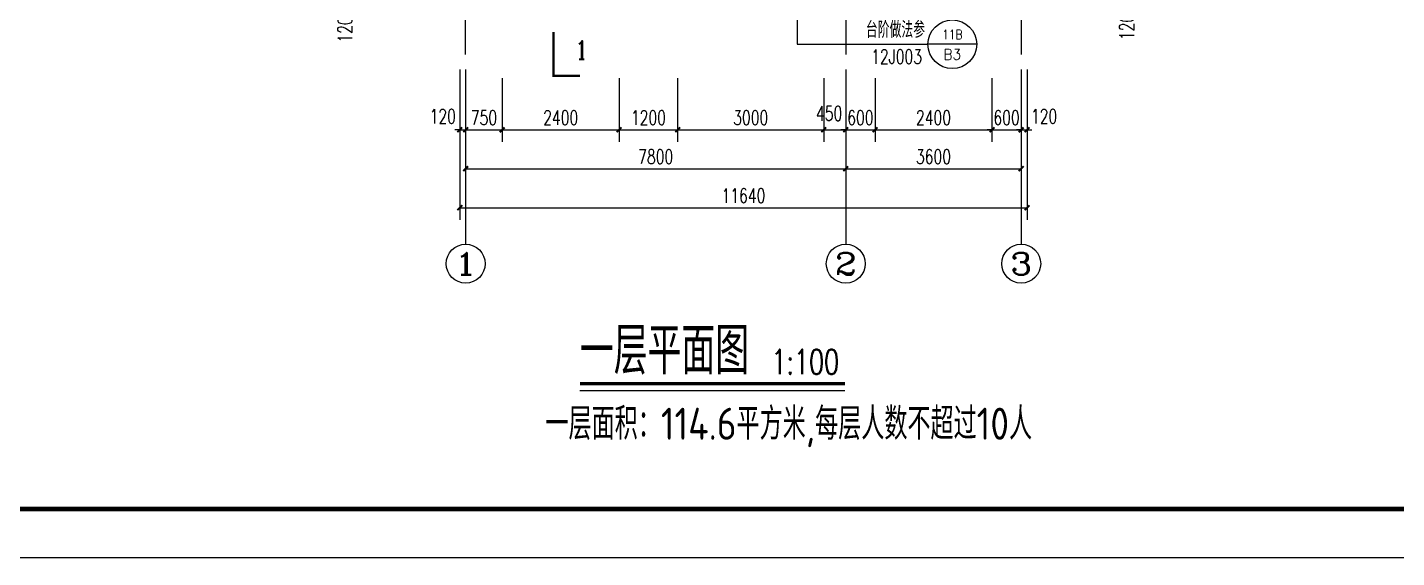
# Model space of a CAD drawing. Extents: x 79570 to 678837, y -1139230 to -612789.
# Drawn here: x 530040 to 558136, y -804030 to -793140 of the extents above; entities that cross this region are included whole.
import ezdxf
from ezdxf.enums import TextEntityAlignment as Align

# ---------------------------------------------------------------- set-up
doc = ezdxf.new("R2010")
doc.units = 0
doc.header["$LTSCALE"] = 1000
doc.header["$MEASUREMENT"] = 0
doc.linetypes.add('DOTE', pattern=[2.42, 2, -0.2, 0.02, -0.2])
for name, color, linetype in [('4', 4, 'Continuous'), ('A-注-尺寸标注......ANNO-DIMS', 90, 'Continuous'), ('A-注-尺寸标注.....ANNO-DIMS', 90, 'Continuous'), ('A-注-尺寸标注01...ANNO-DIMS-01', 95, 'Continuous'), ('A-注-符号注释.....ANNO-IDEN', 201, 'Continuous'), ('A-通-轴线..........COMM-GRID', 27, 'DOTE'), ('AXIS_TEXT', 7, 'Continuous'), ('DIM_SYMB', 3, 'Continuous'), ('PUB_TEXT', 7, 'Continuous'), ('结-图框', 6, 'Continuous')]:
    doc.layers.add(name, color=color, linetype=linetype)
doc.layers.add('ys-notprint', color=7, linetype='Continuous', plot=False)
doc.styles.add('_TCH_AXIS', font='COMPLEX', dxfattribs={"bigfont": 'GBCBIG'})
doc.styles.add('_TCH_DIM', font='SIMPLEX', dxfattribs={"bigfont": 'GBCBIG'})
doc.styles.add('_TCH_DIM_T3', font='SIMPLEX', dxfattribs={"width": 0.705882, "bigfont": 'GBCBIG'})
doc.styles.add('_TCH_LABEL', font='COMPLEX', dxfattribs={"bigfont": 'GBCBIG'})
doc.styles.add('COMPLEX', font='COMPLEX')
doc.styles.add('HZA', font='GBENOR', dxfattribs={"bigfont": 'GBCBIG'})
doc.styles.add('蓝绿图框', font='', dxfattribs={"width": 0.7})
doc.styles.get('蓝绿图框').set_extended_font_data('SimSun')
doc.dimstyles.new('_TCH_ARCH&&100', dxfattribs={"dimtxt": 297.5, "dimasz": 100, "dimexe": 250, "dimexo": 300, "dimgap": 100, "dimtad": 1, "dimdec": 0, "dimzin": 0, "dimdsep": 46, "dimtxsty": '_TCH_DIM_T3', "dimblk": 'ARCHTICK', "dimcen": 0.09, "dimclrt": 7, "dimazin": 2, "dimtfac": 1, "dimtdec": 0, "dimtix": 1, "dimtmove": 2, "dimatfit": 3, "dimfxl": 1, "dimtolj": 1, "dimtzin": 0, "dimarcsym": 0})

# ---------------------------------------------------------------- blocks, each defined once
blk = doc.blocks.new('template_浙_标准图框A1_A1_0.0000_1bed4683cac0ca9b963c039433737638')
at = {"layer": '结-图框'}
blk.add_lwpolyline([(0, 0), (841, 0), (841, 594), (0, 594)], close=True, dxfattribs=at)
at = {"layer": '结-图框', "const_width": 1}
blk.add_lwpolyline([(25, 584), (25, 10), (831, 10), (831, 584)], close=True, dxfattribs=at)
at = {"color": 6, "style": '蓝绿图框', "width": 0.7}
for tag, p in [('专业审定', (782.48, 167.5)), ('专业审核', (782.48, 158.5)), ('项目经理', (782.48, 149.5)), ('专业负责', (782.48, 140.5)), ('专业校对', (782.48, 131.5)), ('专业设计', (782.48, 122.5)), ('专业制图', (782.48, 113.5))]:
    blk.add_attdef(tag, text='', height=3, dxfattribs=at).set_placement(p, align=Align.MIDDLE)
for tag, height, p in [('日期', 3, (821.45, 113.5)), ('建设单位', 3.5, (796, 97.72)), ('项目名称', 3.5, (796, 76.96)), ('子项名称', 3.5, (796.26, 63.69)), ('图纸名称', 3.5, (796.28, 51.48)), ('图纸名称', 3.5, (796.38, 46.45)), ('图纸名称', 3.5, (796.48, 41.64)), ('项目编号', 3, (796.15, 32.75)), ('修改版次', 3, (823.75, 23.5)), ('图号', 3, (789.2, 23.5))]:
    blk.add_attdef(tag, text='', height=height, dxfattribs=at).set_placement(p, align=Align.MIDDLE_CENTER)
at = {"layer": 'ys-notprint', "color": 6, "style": '蓝绿图框', "width": 0.7}
for tag, p in [('暖通', (21.09, 577.84)), ('电气', (21.02, 564.82)), ('给排水', (21.35, 552.55)), ('结构', (21.47, 539.64)), ('建筑', (21.4, 526.53))]:
    blk.add_attdef(tag, text='', height=2.5, rotation=90.7801, dxfattribs=at).set_placement(p, align=Align.MIDDLE)
blk.add_attdef('设计发图章', text='', height=3, dxfattribs=at).set_placement((747.09, 465.48), align=Align.MIDDLE)
at = {"layer": '结-图框', "style": '蓝绿图框', "width": 0.7}
for tag, p in [('项目经理', (792.5, 572)), ('专业负责', (792.5, 564)), ('专业设计', (792.5, 556))]:
    blk.add_attdef(tag, text='', height=3.5, dxfattribs=at).set_placement(p, align=Align.MIDDLE_CENTER)
blk = doc.blocks.new('_ArchTick')
at = {"color": 0, "linetype": 'ByBlock', "const_width": 0.4}
blk.add_lwpolyline([(-0.5, -0.5), (0.5, 0.5)], dxfattribs=at)
blk = doc.blocks.new('*D2263')
at = {"layer": 'A-注-尺寸标注......ANNO-DIMS', "color": 0, "lineweight": -2, "transparency": 16777216}
for p, q in [((539033, -794005), (539033, -796293)), ((546833, -794005), (546833, -796293)), ((539033, -796043), (546833, -796043))]:
    blk.add_line(p, q, dxfattribs=at)
at = {"layer": 'Defpoints', "color": 0, "transparency": 16777216}
for p in [(539033, -793705), (546833, -793705), (546833, -796043)]:
    blk.add_point(p, dxfattribs=at)
at = {"layer": 'A-注-尺寸标注......ANNO-DIMS', "color": 0, "lineweight": -2, "transparency": 16777216, "xscale": 100, "yscale": 100, "zscale": 100, "rotation": 180}
blk.add_blockref('_ArchTick', (539033, -796043), dxfattribs=at)
at = {"layer": 'A-注-尺寸标注......ANNO-DIMS', "color": 0, "lineweight": -2, "transparency": 16777216, "xscale": 100, "yscale": 100, "zscale": 100}
blk.add_blockref('_ArchTick', (546833, -796043), dxfattribs=at)
at = {"layer": 'A-注-尺寸标注......ANNO-DIMS', "color": 7, "transparency": 16777216, "insert": (542933, -795795), "char_height": 297.5, "attachment_point": 5, "style": '_TCH_DIM_T3'}
blk.add_mtext('\\A1;7800', dxfattribs=at)
blk = doc.blocks.new('*D2264')
at = {"layer": 'A-注-尺寸标注......ANNO-DIMS', "color": 0, "lineweight": -2, "transparency": 16777216}
for p, q in [((546833, -794005), (546833, -796293)), ((550433, -794005), (550433, -796293)), ((546833, -796043), (550433, -796043))]:
    blk.add_line(p, q, dxfattribs=at)
at = {"layer": 'Defpoints', "color": 0, "transparency": 16777216}
for p in [(546833, -793705), (550433, -793705), (550433, -796043)]:
    blk.add_point(p, dxfattribs=at)
at = {"layer": 'A-注-尺寸标注......ANNO-DIMS', "color": 0, "lineweight": -2, "transparency": 16777216, "xscale": 100, "yscale": 100, "zscale": 100, "rotation": 180}
blk.add_blockref('_ArchTick', (546833, -796043), dxfattribs=at)
at = {"layer": 'A-注-尺寸标注......ANNO-DIMS', "color": 0, "lineweight": -2, "transparency": 16777216, "xscale": 100, "yscale": 100, "zscale": 100}
blk.add_blockref('_ArchTick', (550433, -796043), dxfattribs=at)
at = {"layer": 'A-注-尺寸标注......ANNO-DIMS', "color": 7, "transparency": 16777216, "insert": (548633, -795795), "char_height": 297.5, "attachment_point": 5, "style": '_TCH_DIM_T3'}
blk.add_mtext('\\A1;3600', dxfattribs=at)
blk = doc.blocks.new('*D2265')
at = {"layer": 'A-注-尺寸标注......ANNO-DIMS', "color": 0, "lineweight": -2, "transparency": 16777216}
for p, q in [((538913, -794005), (538913, -797093)), ((550553, -794005), (550553, -797093)), ((538913, -796843), (550553, -796843))]:
    blk.add_line(p, q, dxfattribs=at)
at = {"layer": 'Defpoints', "color": 0, "transparency": 16777216}
for p in [(538913, -793705), (550553, -793705), (550553, -796843)]:
    blk.add_point(p, dxfattribs=at)
at = {"layer": 'A-注-尺寸标注......ANNO-DIMS', "color": 0, "lineweight": -2, "transparency": 16777216, "xscale": 100, "yscale": 100, "zscale": 100, "rotation": 180}
blk.add_blockref('_ArchTick', (538913, -796843), dxfattribs=at)
at = {"layer": 'A-注-尺寸标注......ANNO-DIMS', "color": 0, "lineweight": -2, "transparency": 16777216, "xscale": 100, "yscale": 100, "zscale": 100}
blk.add_blockref('_ArchTick', (550553, -796843), dxfattribs=at)
at = {"layer": 'A-注-尺寸标注......ANNO-DIMS', "color": 7, "transparency": 16777216, "insert": (544733, -796595), "char_height": 297.5, "attachment_point": 5, "style": '_TCH_DIM_T3'}
blk.add_mtext('\\A1;11640', dxfattribs=at)
blk = doc.blocks.new('_AXISO')
blk.add_circle((0, 0), 0.5)
at = {"layer": 'AXIS_TEXT', "style": 'COMPLEX', "width": 1.041667}
blk.add_attdef('A', text='', height=0.56, dxfattribs=at).set_placement((-0.25, -0.28), (0.25, -0.28), align=Align.FIT)
blk = doc.blocks.new('*D2290')
at = {"layer": 'A-注-尺寸标注01...ANNO-DIMS-01', "color": 0, "lineweight": -2, "transparency": 16777216}
for p, q in [((550433, -794181), (550433, -795493)), ((550553, -794181), (550553, -795493)), ((550433, -795243), (550333, -795243)), ((550433, -795243), (550553, -795243)), ((550553, -795243), (550653, -795243))]:
    blk.add_line(p, q, dxfattribs=at)
at = {"layer": 'Defpoints', "color": 0, "transparency": 16777216}
for p in [(550433, -793881), (550553, -793881), (550553, -795243)]:
    blk.add_point(p, dxfattribs=at)
at = {"layer": 'A-注-尺寸标注01...ANNO-DIMS-01', "color": 0, "lineweight": -2, "transparency": 16777216, "xscale": 100, "yscale": 100, "zscale": 100}
blk.add_blockref('_ArchTick', (550433, -795243), dxfattribs=at)
at = {"layer": 'A-注-尺寸标注01...ANNO-DIMS-01', "color": 0, "lineweight": -2, "transparency": 16777216, "xscale": 100, "yscale": 100, "zscale": 100, "rotation": 180}
blk.add_blockref('_ArchTick', (550553, -795243), dxfattribs=at)
at = {"layer": 'A-注-尺寸标注01...ANNO-DIMS-01', "color": 7, "transparency": 16777216, "insert": (550903, -794968), "char_height": 297.5, "attachment_point": 5, "style": '_TCH_DIM_T3'}
blk.add_mtext('\\A1;120', dxfattribs=at)
blk = doc.blocks.new('*D2291')
at = {"layer": 'A-注-尺寸标注01...ANNO-DIMS-01', "color": 0, "lineweight": -2, "transparency": 16777216}
for p, q in [((549833, -794181), (549833, -795493)), ((550433, -794181), (550433, -795493)), ((549833, -795243), (549733, -795243)), ((549833, -795243), (550433, -795243)), ((550433, -795243), (550533, -795243))]:
    blk.add_line(p, q, dxfattribs=at)
at = {"layer": 'Defpoints', "color": 0, "transparency": 16777216}
for p in [(549833, -793881), (550433, -793881), (550433, -795243)]:
    blk.add_point(p, dxfattribs=at)
at = {"layer": 'A-注-尺寸标注01...ANNO-DIMS-01', "color": 0, "lineweight": -2, "transparency": 16777216, "xscale": 100, "yscale": 100, "zscale": 100}
blk.add_blockref('_ArchTick', (549833, -795243), dxfattribs=at)
at = {"layer": 'A-注-尺寸标注01...ANNO-DIMS-01', "color": 0, "lineweight": -2, "transparency": 16777216, "xscale": 100, "yscale": 100, "zscale": 100, "rotation": 180}
blk.add_blockref('_ArchTick', (550433, -795243), dxfattribs=at)
at = {"layer": 'A-注-尺寸标注01...ANNO-DIMS-01', "color": 7, "transparency": 16777216, "insert": (550133, -794995), "char_height": 297.5, "attachment_point": 5, "style": '_TCH_DIM_T3'}
blk.add_mtext('\\A1;600', dxfattribs=at)
blk = doc.blocks.new('*D2292')
at = {"layer": 'A-注-尺寸标注01...ANNO-DIMS-01', "color": 0, "lineweight": -2, "transparency": 16777216}
for p, q in [((547433, -794181), (547433, -795493)), ((549833, -794181), (549833, -795493)), ((547433, -795243), (549833, -795243))]:
    blk.add_line(p, q, dxfattribs=at)
at = {"layer": 'Defpoints', "color": 0, "transparency": 16777216}
for p in [(547433, -793881), (549833, -793881), (549833, -795243)]:
    blk.add_point(p, dxfattribs=at)
at = {"layer": 'A-注-尺寸标注01...ANNO-DIMS-01', "color": 0, "lineweight": -2, "transparency": 16777216, "xscale": 100, "yscale": 100, "zscale": 100, "rotation": 180}
blk.add_blockref('_ArchTick', (547433, -795243), dxfattribs=at)
at = {"layer": 'A-注-尺寸标注01...ANNO-DIMS-01', "color": 0, "lineweight": -2, "transparency": 16777216, "xscale": 100, "yscale": 100, "zscale": 100}
blk.add_blockref('_ArchTick', (549833, -795243), dxfattribs=at)
at = {"layer": 'A-注-尺寸标注01...ANNO-DIMS-01', "color": 7, "transparency": 16777216, "insert": (548633, -794995), "char_height": 297.5, "attachment_point": 5, "style": '_TCH_DIM_T3'}
blk.add_mtext('\\A1;2400', dxfattribs=at)
blk = doc.blocks.new('*D2293')
at = {"layer": 'A-注-尺寸标注01...ANNO-DIMS-01', "color": 0, "lineweight": -2, "transparency": 16777216}
for p, q in [((546833, -794181), (546833, -795493)), ((547433, -794181), (547433, -795493)), ((546833, -795243), (546733, -795243)), ((546833, -795243), (547433, -795243)), ((547433, -795243), (547533, -795243))]:
    blk.add_line(p, q, dxfattribs=at)
at = {"layer": 'Defpoints', "color": 0, "transparency": 16777216}
for p in [(546833, -793881), (547433, -793881), (547433, -795243)]:
    blk.add_point(p, dxfattribs=at)
at = {"layer": 'A-注-尺寸标注01...ANNO-DIMS-01', "color": 0, "lineweight": -2, "transparency": 16777216, "xscale": 100, "yscale": 100, "zscale": 100}
blk.add_blockref('_ArchTick', (546833, -795243), dxfattribs=at)
at = {"layer": 'A-注-尺寸标注01...ANNO-DIMS-01', "color": 0, "lineweight": -2, "transparency": 16777216, "xscale": 100, "yscale": 100, "zscale": 100, "rotation": 180}
blk.add_blockref('_ArchTick', (547433, -795243), dxfattribs=at)
at = {"layer": 'A-注-尺寸标注01...ANNO-DIMS-01', "color": 7, "transparency": 16777216, "insert": (547133, -794995), "char_height": 297.5, "attachment_point": 5, "style": '_TCH_DIM_T3'}
blk.add_mtext('\\A1;600', dxfattribs=at)
blk = doc.blocks.new('*D2294')
at = {"layer": 'A-注-尺寸标注01...ANNO-DIMS-01', "color": 0, "lineweight": -2, "transparency": 16777216}
for p, q in [((546383, -794181), (546383, -795493)), ((546833, -794181), (546833, -795493)), ((546383, -795243), (546833, -795243))]:
    blk.add_line(p, q, dxfattribs=at)
at = {"layer": 'Defpoints', "color": 0, "transparency": 16777216}
for p in [(546383, -793881), (546833, -793881), (546833, -795243)]:
    blk.add_point(p, dxfattribs=at)
at = {"layer": 'A-注-尺寸标注01...ANNO-DIMS-01', "color": 0, "lineweight": -2, "transparency": 16777216, "xscale": 100, "yscale": 100, "zscale": 100, "rotation": 180}
blk.add_blockref('_ArchTick', (546383, -795243), dxfattribs=at)
at = {"layer": 'A-注-尺寸标注01...ANNO-DIMS-01', "color": 0, "lineweight": -2, "transparency": 16777216, "xscale": 100, "yscale": 100, "zscale": 100}
blk.add_blockref('_ArchTick', (546833, -795243), dxfattribs=at)
at = {"layer": 'A-注-尺寸标注01...ANNO-DIMS-01', "color": 7, "transparency": 16777216, "insert": (546492, -794908), "char_height": 297.5, "attachment_point": 5, "style": '_TCH_DIM_T3'}
blk.add_mtext('\\A1;450', dxfattribs=at)
blk = doc.blocks.new('*D2295')
at = {"layer": 'A-注-尺寸标注01...ANNO-DIMS-01', "color": 0, "lineweight": -2, "transparency": 16777216}
for p, q in [((543383, -794181), (543383, -795493)), ((546383, -794181), (546383, -795493)), ((543383, -795243), (546383, -795243))]:
    blk.add_line(p, q, dxfattribs=at)
at = {"layer": 'Defpoints', "color": 0, "transparency": 16777216}
for p in [(543383, -793881), (546383, -793881), (546383, -795243)]:
    blk.add_point(p, dxfattribs=at)
at = {"layer": 'A-注-尺寸标注01...ANNO-DIMS-01', "color": 0, "lineweight": -2, "transparency": 16777216, "xscale": 100, "yscale": 100, "zscale": 100, "rotation": 180}
blk.add_blockref('_ArchTick', (543383, -795243), dxfattribs=at)
at = {"layer": 'A-注-尺寸标注01...ANNO-DIMS-01', "color": 0, "lineweight": -2, "transparency": 16777216, "xscale": 100, "yscale": 100, "zscale": 100}
blk.add_blockref('_ArchTick', (546383, -795243), dxfattribs=at)
at = {"layer": 'A-注-尺寸标注01...ANNO-DIMS-01', "color": 7, "transparency": 16777216, "insert": (544883, -794995), "char_height": 297.5, "attachment_point": 5, "style": '_TCH_DIM_T3'}
blk.add_mtext('\\A1;3000', dxfattribs=at)
blk = doc.blocks.new('*D2296')
at = {"layer": 'A-注-尺寸标注01...ANNO-DIMS-01', "color": 0, "lineweight": -2, "transparency": 16777216}
for p, q in [((542183, -794181), (542183, -795493)), ((543383, -794181), (543383, -795493)), ((542183, -795243), (543383, -795243))]:
    blk.add_line(p, q, dxfattribs=at)
at = {"layer": 'Defpoints', "color": 0, "transparency": 16777216}
for p in [(542183, -793881), (543383, -793881), (543383, -795243)]:
    blk.add_point(p, dxfattribs=at)
at = {"layer": 'A-注-尺寸标注01...ANNO-DIMS-01', "color": 0, "lineweight": -2, "transparency": 16777216, "xscale": 100, "yscale": 100, "zscale": 100, "rotation": 180}
blk.add_blockref('_ArchTick', (542183, -795243), dxfattribs=at)
at = {"layer": 'A-注-尺寸标注01...ANNO-DIMS-01', "color": 0, "lineweight": -2, "transparency": 16777216, "xscale": 100, "yscale": 100, "zscale": 100}
blk.add_blockref('_ArchTick', (543383, -795243), dxfattribs=at)
at = {"layer": 'A-注-尺寸标注01...ANNO-DIMS-01', "color": 7, "transparency": 16777216, "insert": (542783, -794995), "char_height": 297.5, "attachment_point": 5, "style": '_TCH_DIM_T3'}
blk.add_mtext('\\A1;1200', dxfattribs=at)
blk = doc.blocks.new('*D2297')
at = {"layer": 'A-注-尺寸标注01...ANNO-DIMS-01', "color": 0, "lineweight": -2, "transparency": 16777216}
for p, q in [((539783, -794181), (539783, -795493)), ((542183, -794181), (542183, -795493)), ((539783, -795243), (542183, -795243))]:
    blk.add_line(p, q, dxfattribs=at)
at = {"layer": 'Defpoints', "color": 0, "transparency": 16777216}
for p in [(539783, -793881), (542183, -793881), (542183, -795243)]:
    blk.add_point(p, dxfattribs=at)
at = {"layer": 'A-注-尺寸标注01...ANNO-DIMS-01', "color": 0, "lineweight": -2, "transparency": 16777216, "xscale": 100, "yscale": 100, "zscale": 100, "rotation": 180}
blk.add_blockref('_ArchTick', (539783, -795243), dxfattribs=at)
at = {"layer": 'A-注-尺寸标注01...ANNO-DIMS-01', "color": 0, "lineweight": -2, "transparency": 16777216, "xscale": 100, "yscale": 100, "zscale": 100}
blk.add_blockref('_ArchTick', (542183, -795243), dxfattribs=at)
at = {"layer": 'A-注-尺寸标注01...ANNO-DIMS-01', "color": 7, "transparency": 16777216, "insert": (540983, -794995), "char_height": 297.5, "attachment_point": 5, "style": '_TCH_DIM_T3'}
blk.add_mtext('\\A1;2400', dxfattribs=at)
blk = doc.blocks.new('*D2298')
at = {"layer": 'A-注-尺寸标注01...ANNO-DIMS-01', "color": 0, "lineweight": -2, "transparency": 16777216}
for p, q in [((539033, -794181), (539033, -795493)), ((539783, -794181), (539783, -795493)), ((539033, -795243), (539783, -795243))]:
    blk.add_line(p, q, dxfattribs=at)
at = {"layer": 'Defpoints', "color": 0, "transparency": 16777216}
for p in [(539033, -793881), (539783, -793881), (539783, -795243)]:
    blk.add_point(p, dxfattribs=at)
at = {"layer": 'A-注-尺寸标注01...ANNO-DIMS-01', "color": 0, "lineweight": -2, "transparency": 16777216, "xscale": 100, "yscale": 100, "zscale": 100, "rotation": 180}
blk.add_blockref('_ArchTick', (539033, -795243), dxfattribs=at)
at = {"layer": 'A-注-尺寸标注01...ANNO-DIMS-01', "color": 0, "lineweight": -2, "transparency": 16777216, "xscale": 100, "yscale": 100, "zscale": 100}
blk.add_blockref('_ArchTick', (539783, -795243), dxfattribs=at)
at = {"layer": 'A-注-尺寸标注01...ANNO-DIMS-01', "color": 7, "transparency": 16777216, "insert": (539408, -794995), "char_height": 297.5, "attachment_point": 5, "style": '_TCH_DIM_T3'}
blk.add_mtext('\\A1;750', dxfattribs=at)
blk = doc.blocks.new('*D2299')
at = {"layer": 'A-注-尺寸标注01...ANNO-DIMS-01', "color": 0, "lineweight": -2, "transparency": 16777216}
for p, q in [((538913, -794181), (538913, -795493)), ((539033, -794181), (539033, -795493)), ((538913, -795243), (538813, -795243)), ((538913, -795243), (539033, -795243)), ((539033, -795243), (539133, -795243))]:
    blk.add_line(p, q, dxfattribs=at)
at = {"layer": 'Defpoints', "color": 0, "transparency": 16777216}
for p in [(538913, -793881), (539033, -793881), (539033, -795243)]:
    blk.add_point(p, dxfattribs=at)
at = {"layer": 'A-注-尺寸标注01...ANNO-DIMS-01', "color": 0, "lineweight": -2, "transparency": 16777216, "xscale": 100, "yscale": 100, "zscale": 100}
blk.add_blockref('_ArchTick', (538913, -795243), dxfattribs=at)
at = {"layer": 'A-注-尺寸标注01...ANNO-DIMS-01', "color": 0, "lineweight": -2, "transparency": 16777216, "xscale": 100, "yscale": 100, "zscale": 100, "rotation": 180}
blk.add_blockref('_ArchTick', (539033, -795243), dxfattribs=at)
at = {"layer": 'A-注-尺寸标注01...ANNO-DIMS-01', "color": 7, "transparency": 16777216, "insert": (538563, -794968), "char_height": 297.5, "attachment_point": 5, "style": '_TCH_DIM_T3'}
blk.add_mtext('\\A1;120', dxfattribs=at)
blk = doc.blocks.new('*D2308')
at = {"layer": 'A-注-尺寸标注01...ANNO-DIMS-01', "color": 0, "lineweight": -2, "transparency": 16777216}
for p, q in [((552876, -792695), (552876, -792595)), ((551974, -792695), (553126, -792695)), ((551974, -792815), (553126, -792815)), ((552876, -792815), (552876, -792695)), ((552876, -792815), (552876, -792915))]:
    blk.add_line(p, q, dxfattribs=at)
at = {"layer": 'Defpoints', "color": 0, "transparency": 16777216}
for p in [(551674, -792695), (551674, -792815), (552876, -792695)]:
    blk.add_point(p, dxfattribs=at)
at = {"layer": 'A-注-尺寸标注01...ANNO-DIMS-01', "color": 0, "lineweight": -2, "transparency": 16777216, "xscale": 100, "yscale": 100, "zscale": 100}
for p, rotation in [((552876, -792695), 270), ((552876, -792815), 90)]:
    blk.add_blockref('_ArchTick', p, dxfattribs=dict(at, rotation=rotation))
at = {"layer": 'A-注-尺寸标注01...ANNO-DIMS-01', "color": 7, "transparency": 16777216, "insert": (552601, -793132), "char_height": 297.5, "attachment_point": 5, "rotation": 90, "style": '_TCH_DIM_T3'}
blk.add_mtext('\\A1;120', dxfattribs=at)
blk = doc.blocks.new('*D2310')
at = {"layer": 'A-注-尺寸标注01...ANNO-DIMS-01', "color": 0, "lineweight": -2, "transparency": 16777216}
for p, q in [((536833, -792695), (536833, -792595)), ((537520, -792695), (536583, -792695)), ((537520, -792815), (536583, -792815)), ((536833, -792815), (536833, -792695)), ((536833, -792815), (536833, -792915))]:
    blk.add_line(p, q, dxfattribs=at)
at = {"layer": 'Defpoints', "color": 0, "transparency": 16777216}
for p in [(536833, -792695), (537820, -792695), (537820, -792815)]:
    blk.add_point(p, dxfattribs=at)
at = {"layer": 'A-注-尺寸标注01...ANNO-DIMS-01', "color": 0, "lineweight": -2, "transparency": 16777216, "xscale": 100, "yscale": 100, "zscale": 100}
for p, rotation in [((536833, -792695), 270), ((536833, -792815), 90)]:
    blk.add_blockref('_ArchTick', p, dxfattribs=dict(at, rotation=rotation))
at = {"layer": 'A-注-尺寸标注01...ANNO-DIMS-01', "color": 7, "transparency": 16777216, "insert": (536558, -793182), "char_height": 297.5, "attachment_point": 5, "rotation": 90, "style": '_TCH_DIM_T3'}
blk.add_mtext('\\A1;120', dxfattribs=at)

msp = doc.modelspace()

# ---------------------------------------------------------------- linework, layer by layer
at = {"layer": 'A-注-尺寸标注.....ANNO-DIMS'}
for p, q in [((539032.9, -795444.2), (539032.9, -797593.4)), ((546832.9, -795444.2), (546832.9, -797593.4)), ((550432.9, -795444.2), (550432.9, -797593.4))]:
    msp.add_line(p, q, dxfattribs=at)
at = {"layer": 'A-注-符号注释.....ANNO-IDEN'}
for p, q in [((545835.4, -792205.6), (545835.4, -793487.2)), ((545835.4, -793487.2), (548519.1, -793487.2)), ((549519.1, -793487.2), (548519.1, -793487.2))]:
    msp.add_line(p, q, dxfattribs=at)
msp.add_circle((549019.1, -793487.2), 500, dxfattribs=at)
at = {"layer": 'A-通-轴线..........COMM-GRID'}
for p, q in [((539032.9, -793695), (539032.9, -780195)), ((546832.9, -780195), (546832.9, -793695)), ((550432.9, -780195), (550432.9, -793695))]:
    msp.add_line(p, q, dxfattribs=at)
at = {"layer": 'DIM_SYMB'}
for points, const_width in [([(540836.6, -793236.4), (540836.6, -794136.4), (541376.6, -794136.4)], 45), ([(541377.7, -800457.6), (546816, -800457.6)], 70)]:
    msp.add_lwpolyline(points, dxfattribs=dict(at, const_width=const_width))
msp.add_lwpolyline([(541377.7, -800597.6), (546816, -800597.6)], dxfattribs=at)

# ---------------------------------------------------------------- block references
at = {"layer": '4', "xscale": 100, "yscale": 100, "zscale": 100}
msp.add_blockref('template_浙_标准图框A1_A1_0.0000_1bed4683cac0ca9b963c039433737638', (518391.3, -804029.7), dxfattribs=at)
at = {"layer": 'A-注-尺寸标注.....ANNO-DIMS'}
ref = msp.add_blockref('_AXISO', (539032.9, -797993.4), dxfattribs=dict(at, xscale=800, yscale=800, zscale=800))
ref.add_attrib('A', '1', dxfattribs={"layer": 'AXIS_TEXT', "height": 452.5, "style": '_TCH_AXIS', "width": 2.333333}).set_placement((538806.6, -798219.7), (539259.2, -798219.7), align=Align.FIT)
ref = msp.add_blockref('_AXISO', (546832.9, -797993.4), dxfattribs=dict(at, xscale=800, yscale=800, zscale=800))
ref.add_attrib('A', '2', dxfattribs={"layer": 'AXIS_TEXT', "height": 452.5, "style": '_TCH_AXIS', "width": 1.5}).set_placement((546606.6, -798219.7), (547059.2, -798219.7), align=Align.FIT)
ref = msp.add_blockref('_AXISO', (550432.9, -797993.4), dxfattribs=dict(at, xscale=800, yscale=800, zscale=800))
ref.add_attrib('A', '3', dxfattribs={"layer": 'AXIS_TEXT', "height": 452.5, "style": '_TCH_AXIS', "width": 1.5}).set_placement((550206.6, -798219.7), (550659.2, -798219.7), align=Align.FIT)

# ---------------------------------------------------------------- texts
at = {"style": 'HZA'}
msp.add_text('一层面积：114.6平方米,每层人数不超过10人', height=657.8, dxfattribs=at).set_placement((540670.2, -801608.8))
at = {"layer": 'PUB_TEXT', "style": '_TCH_DIM'}
for s, height, p in [('台阶做法参', 337.59, (547245, -793356.1)), ('一层平面图', 964.54, (541377.7, -800264.4))]:
    msp.add_text(s, height=height, dxfattribs=at).set_placement(p)
at = {"layer": 'PUB_TEXT', "width": 0.705882}
for s, height, style, p in [('1', 382.5, '_TCH_LABEL', (541294, -793796.2)), ('12J003', 297.5, '_TCH_DIM', (547354.1, -793889.7)), ('1:100', 510, '_TCH_DIM', (545307.4, -800264.4))]:
    msp.add_text(s, height=height, dxfattribs=dict(at, style=style)).set_placement(p)
at = {"layer": 'PUB_TEXT', "style": '_TCH_LABEL'}
for s, height, p, p2 in [('11B', 193.27, (548807.5, -793383.3), (549230.8, -793383.3)), ('B3', 217.39, (548838, -793804), (549200.3, -793804))]:
    msp.add_text(s, height=height, dxfattribs=at).set_placement(p, p2, align=Align.FIT)

# ---------------------------------------------------------------- dimensions: what is measured, and where the dimension line sits
at = {"layer": 'A-注-尺寸标注......ANNO-DIMS'}
for p1, p2, distance, picture, middle in [((538912.9, -793704.7), (550552.9, -793704.7), -3138.7, '*D2265', (544732.9, -796594.7)), ((539032.9, -793704.7), (546832.9, -793704.7), -2338.7, '*D2263', (542932.9, -795794.7)), ((546832.9, -793704.7), (550432.9, -793704.7), -2338.7, '*D2264', (548632.9, -795794.7))]:
    dim = msp.add_aligned_dim(p1=p1, p2=p2, distance=distance, dimstyle='_TCH_ARCH&&100', dxfattribs=at)
    dim.commit()
    dim.dimension.update_dxf_attribs({"geometry": picture, "text_midpoint": middle})
at = {"layer": 'A-注-尺寸标注01...ANNO-DIMS-01'}
for base, p1, p2, angle, picture, middle in [((536832.9, -792695), (537819.5, -792815), (537819.5, -792695), 90, '*D2310', (536557.9, -793181.5)), ((552876.2, -792695), (551674.3, -792815), (551674.3, -792695), 90, '*D2308', (552601.2, -793131.9)), ((539032.9, -795243.4), (538912.9, -793880.6), (539032.9, -793880.6), 360, '*D2299', (538562.9, -794968.4)), ((546832.9, -795243.4), (546382.9, -793880.6), (546832.9, -793880.6), 360, '*D2294', (546492.2, -794908.3)), ((550552.9, -795243.4), (550432.9, -793880.6), (550552.9, -793880.6), 360, '*D2290', (550902.9, -794968.4))]:
    dim = msp.add_linear_dim(base=base, p1=p1, p2=p2, angle=angle, dimstyle='_TCH_ARCH&&100', dxfattribs=at)
    dim.commit()
    dim.dimension.update_dxf_attribs({"geometry": picture, "text_midpoint": middle, "dimtype": 161})
for p1, p2, picture, middle in [((539032.9, -793880.6), (539782.9, -793880.6), '*D2298', (539407.9, -794994.7)), ((539782.9, -793880.6), (542182.9, -793880.6), '*D2297', (540982.9, -794994.7)), ((542182.9, -793880.6), (543382.9, -793880.6), '*D2296', (542782.9, -794994.7)), ((543382.9, -793880.6), (546382.9, -793880.6), '*D2295', (544882.9, -794994.7)), ((546832.9, -793880.6), (547432.9, -793880.6), '*D2293', (547132.9, -794994.7)), ((547432.9, -793880.6), (549832.9, -793880.6), '*D2292', (548632.9, -794994.7)), ((549832.9, -793880.6), (550432.9, -793880.6), '*D2291', (550132.9, -794994.7))]:
    dim = msp.add_aligned_dim(p1=p1, p2=p2, distance=-1362.8, dimstyle='_TCH_ARCH&&100', dxfattribs=at)
    dim.commit()
    dim.dimension.update_dxf_attribs({"geometry": picture, "text_midpoint": middle})

doc.saveas('drawing.dxf')
